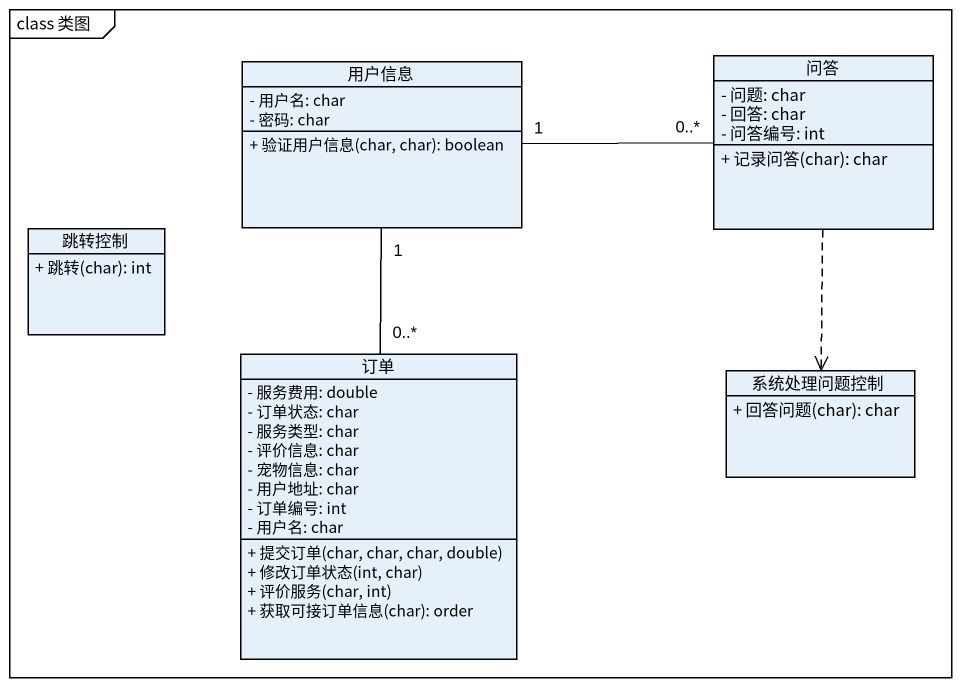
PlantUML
@startuml
mainframe class 类图
hide circle
hide empty members
skinparam classAttributeIconSize 0
class 问答 {
  - 问题: char
  - 回答: char
  - 问答编号: int
  + 记录问答(char): char
}
class 用户信息 {
  - 用户名: char
  - 密码: char
  + 验证用户信息(char, char): boolean
}
class 跳转控制 {
  + 跳转(char): int
}
class 订单 {
  - 服务费用: double
  - 订单状态: char
  - 服务类型: char
  - 评价信息: char
  - 宠物信息: char
  - 用户地址: char
  - 订单编号: int
  - 用户名: char
  + 提交订单(char, char, char, double)
  + 修改订单状态(int, char)
  + 评价服务(char, int)
  + 获取可接订单信息(char): order
}
class 系统处理问题控制 {
  + 回答问题(char): char
}
问答 ..> 系统处理问题控制
用户信息 "1" -right- "0..*" 问答
用户信息 "1" -- "0..*" 订单
@enduml
